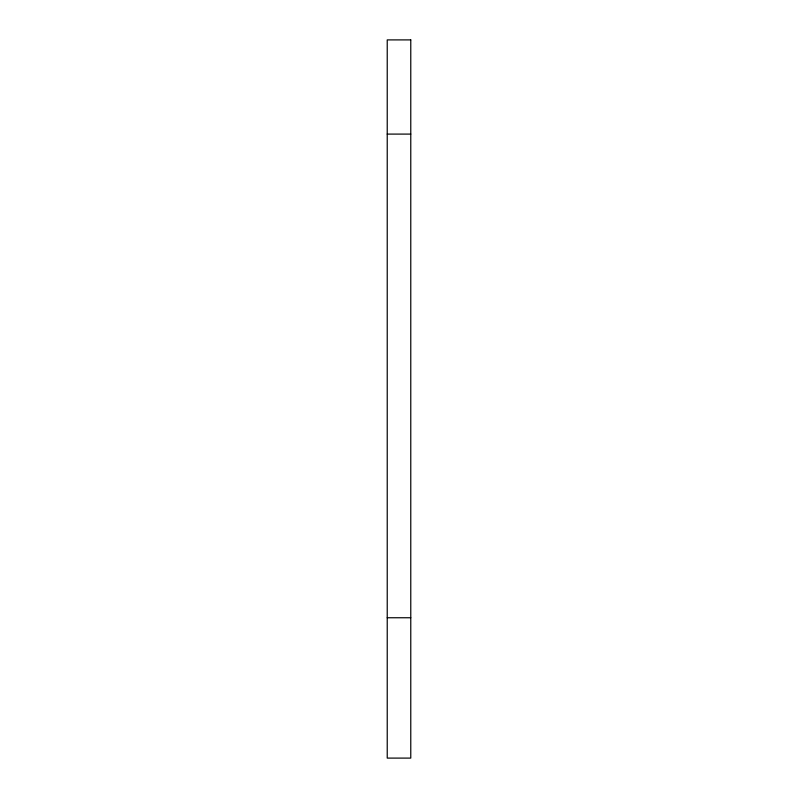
<?xml version="1.0" encoding="UTF-8"?>
<svg xmlns="http://www.w3.org/2000/svg" width="798" height="798" viewBox="0 0 798 798"><rect width="100%" height="100%" fill="white"/><g stroke="black" fill="none" stroke-linecap="round" stroke-linejoin="round"><path stroke-width="1.2" d="M387.23 134.094L410.771 134.094M387.23 617.752L410.771 617.752M410.771 39.9L387.23 39.9L387.23 758.1L410.771 758.1L410.771 39.9"/></g></svg>
